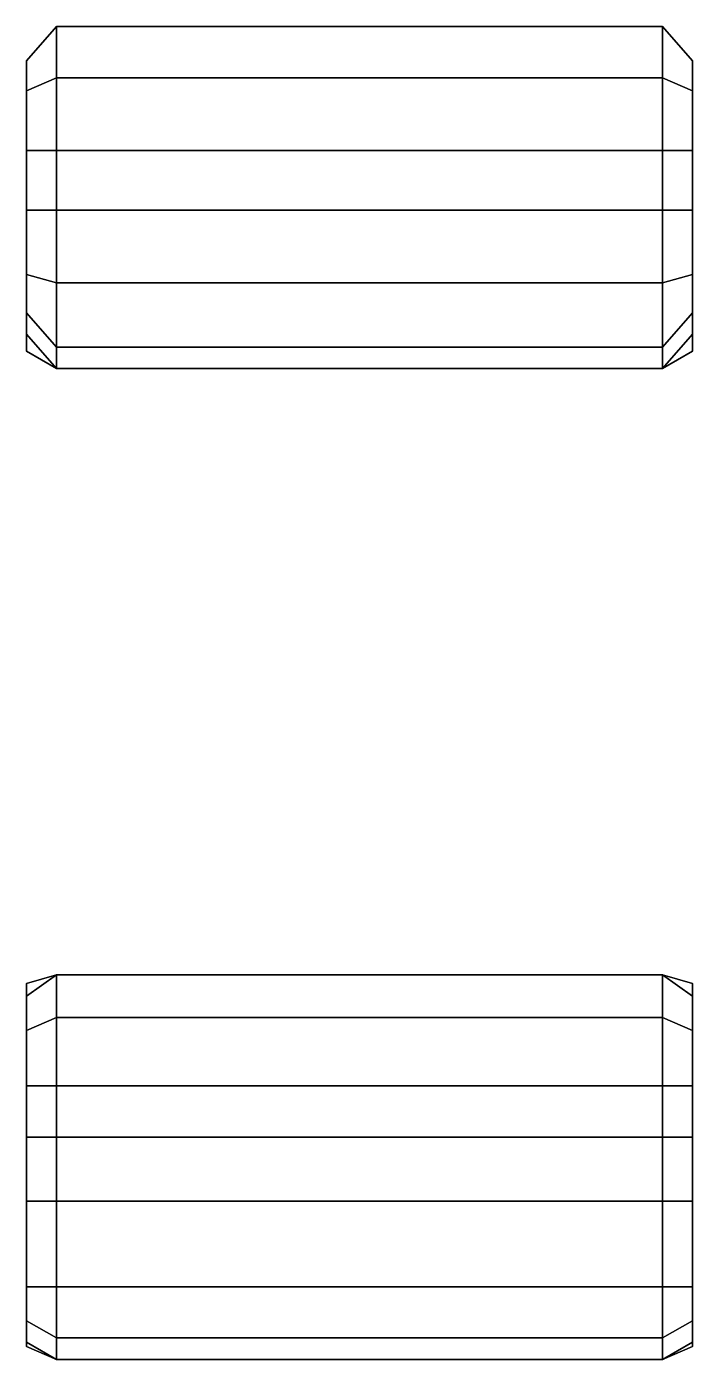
# Model space of a CAD drawing. Extents: x -0.78 to 0.78, y -1.54 to 1.58.
import ezdxf

# ---------------------------------------------------------------- set-up
doc = ezdxf.new("R2010")
doc.units = 0
doc.layers.add('MUDGUARDS', color=4, linetype='CONTINUOUS')

msp = doc.modelspace()

# ---------------------------------------------------------------- linework, layer by layer
at = {"layer": 'MUDGUARDS'}
for points in [[(-0.78, 1.43, 0.66), (-0.78, 1.5, 0.59), (-0.71, 1.58, 0.59), (-0.71, 1.46, 0.73)], [(-0.78, 1.5, 0.59), (-0.78, 1.43, 0.66), (-0.71, 1.46, 0.73), (-0.71, 1.58, 0.59)], [(-0.71, 1.46, 0.73), (-0.71, 1.58, 0.59), (0.71, 1.58, 0.59), (0.71, 1.46, 0.73)], [(-0.71, 1.58, 0.59), (-0.71, 1.46, 0.73), (0.71, 1.46, 0.73), (0.71, 1.58, 0.59)], [(0.78, 1.43, 0.66), (0.78, 1.5, 0.59), (0.71, 1.58, 0.59), (0.71, 1.46, 0.73)], [(0.78, 1.5, 0.59), (0.78, 1.43, 0.66), (0.71, 1.46, 0.73), (0.71, 1.58, 0.59)], [(-0.78, 1.43, 0.66), (-0.78, 1.29, 0.72), (-0.71, 1.29, 0.79), (-0.71, 1.46, 0.73)], [(-0.78, 1.29, 0.72), (-0.78, 1.43, 0.66), (-0.71, 1.46, 0.73), (-0.71, 1.29, 0.79)], [(-0.71, 1.29, 0.79), (-0.71, 1.46, 0.73), (0.71, 1.46, 0.73), (0.71, 1.29, 0.79)], [(-0.71, 1.46, 0.73), (-0.71, 1.29, 0.79), (0.71, 1.29, 0.79), (0.71, 1.46, 0.73)], [(0.78, 1.29, 0.72), (0.78, 1.43, 0.66), (0.71, 1.46, 0.73), (0.71, 1.29, 0.79)], [(0.78, 1.43, 0.66), (0.78, 1.29, 0.72), (0.71, 1.29, 0.79), (0.71, 1.46, 0.73)], [(-0.78, 1.15, 0.72), (-0.78, 1.29, 0.72), (-0.71, 1.29, 0.79), (-0.71, 1.15, 0.79)], [(-0.78, 1.29, 0.72), (-0.78, 1.15, 0.72), (-0.71, 1.15, 0.79), (-0.71, 1.29, 0.79)], [(-0.71, 1.29, 0.79), (-0.71, 1.15, 0.79), (0.71, 1.15, 0.79), (0.71, 1.29, 0.79)], [(-0.71, 1.15, 0.79), (-0.71, 1.29, 0.79), (0.71, 1.29, 0.79), (0.71, 1.15, 0.79)], [(0.78, 1.29, 0.72), (0.78, 1.15, 0.72), (0.71, 1.15, 0.79), (0.71, 1.29, 0.79)], [(0.78, 1.15, 0.72), (0.78, 1.29, 0.72), (0.71, 1.29, 0.79), (0.71, 1.15, 0.79)], [(-0.78, 1.15, 0.72), (-0.78, 1, 0.65), (-0.71, 0.98, 0.73), (-0.71, 1.15, 0.79)], [(-0.78, 1, 0.65), (-0.78, 1.15, 0.72), (-0.71, 1.15, 0.79), (-0.71, 0.98, 0.73)], [(-0.71, 0.98, 0.73), (-0.71, 1.15, 0.79), (0.71, 1.15, 0.79), (0.71, 0.98, 0.73)], [(-0.71, 1.15, 0.79), (-0.71, 0.98, 0.73), (0.71, 0.98, 0.73), (0.71, 1.15, 0.79)], [(0.78, 1.15, 0.72), (0.78, 1, 0.65), (0.71, 0.98, 0.73), (0.71, 1.15, 0.79)], [(0.78, 1, 0.65), (0.78, 1.15, 0.72), (0.71, 1.15, 0.79), (0.71, 0.98, 0.73)], [(-0.78, 0.91, 0.55), (-0.78, 1, 0.65), (-0.71, 0.98, 0.73), (-0.71, 0.83, 0.59)], [(-0.78, 1, 0.65), (-0.78, 0.91, 0.55), (-0.71, 0.83, 0.59), (-0.71, 0.98, 0.73)], [(0.78, 0.91, 0.55), (0.78, 1, 0.65), (0.71, 0.98, 0.73), (0.71, 0.83, 0.59)], [(0.78, 1, 0.65), (0.78, 0.91, 0.55), (0.71, 0.83, 0.59), (0.71, 0.98, 0.73)], [(-0.71, 0.98, 0.73), (-0.71, 0.83, 0.59), (0.71, 0.83, 0.59), (0.71, 0.98, 0.73)], [(-0.71, 0.83, 0.59), (-0.71, 0.98, 0.73), (0.71, 0.98, 0.73), (0.71, 0.83, 0.59)], [(-0.78, 0.91, 0.55), (-0.78, 0.86, 0.42), (-0.71, 0.78, 0.45), (-0.71, 0.83, 0.59)], [(-0.78, 0.86, 0.42), (-0.78, 0.91, 0.55), (-0.71, 0.83, 0.59), (-0.71, 0.78, 0.45)], [(0.78, 0.91, 0.55), (0.78, 0.86, 0.42), (0.71, 0.78, 0.45), (0.71, 0.83, 0.59)], [(0.78, 0.86, 0.42), (0.78, 0.91, 0.55), (0.71, 0.83, 0.59), (0.71, 0.78, 0.45)], [(-0.78, 0.82, 0.33), (-0.78, 0.86, 0.42), (-0.71, 0.78, 0.45), (-0.71, 0.78, 0.31)], [(-0.78, 0.86, 0.42), (-0.78, 0.82, 0.33), (-0.71, 0.78, 0.31), (-0.71, 0.78, 0.45)], [(0.78, 0.82, 0.33), (0.78, 0.86, 0.42), (0.71, 0.78, 0.45), (0.71, 0.78, 0.31)], [(0.78, 0.86, 0.42), (0.78, 0.82, 0.33), (0.71, 0.78, 0.31), (0.71, 0.78, 0.45)], [(-0.71, 0.78, 0.45), (-0.71, 0.83, 0.59), (0.71, 0.83, 0.59), (0.71, 0.78, 0.45)], [(-0.71, 0.83, 0.59), (-0.71, 0.78, 0.45), (0.71, 0.78, 0.45), (0.71, 0.83, 0.59)], [(-0.71, 0.78, 0.31), (-0.71, 0.78, 0.45), (0.71, 0.78, 0.45), (0.71, 0.78, 0.31)], [(-0.71, 0.78, 0.45), (-0.71, 0.78, 0.31), (0.71, 0.78, 0.31), (0.71, 0.78, 0.45)], [(-0.78, -0.77, 0.61), (-0.78, -0.69, 0.43), (-0.71, -0.64, 0.46), (-0.71, -0.74, 0.66)], [(-0.78, -0.69, 0.43), (-0.78, -0.77, 0.61), (-0.71, -0.74, 0.66), (-0.71, -0.64, 0.46)], [(-0.78, -0.66, 0.33), (-0.78, -0.69, 0.43), (-0.71, -0.64, 0.46), (-0.71, -0.64, 0.33)], [(-0.78, -0.69, 0.43), (-0.78, -0.66, 0.33), (-0.71, -0.64, 0.33), (-0.71, -0.64, 0.46)], [(-0.71, -0.64, 0.33), (-0.71, -0.64, 0.46), (0.71, -0.64, 0.46), (0.71, -0.64, 0.33)], [(-0.71, -0.64, 0.46), (-0.71, -0.64, 0.33), (0.71, -0.64, 0.33), (0.71, -0.64, 0.46)], [(-0.71, -0.74, 0.66), (-0.71, -0.64, 0.46), (0.71, -0.64, 0.46), (0.71, -0.74, 0.66)], [(-0.71, -0.64, 0.46), (-0.71, -0.74, 0.66), (0.71, -0.74, 0.66), (0.71, -0.64, 0.46)], [(0.78, -0.69, 0.43), (0.78, -0.77, 0.61), (0.71, -0.74, 0.66), (0.71, -0.64, 0.46)], [(0.78, -0.77, 0.61), (0.78, -0.69, 0.43), (0.71, -0.64, 0.46), (0.71, -0.74, 0.66)], [(0.78, -0.69, 0.43), (0.78, -0.66, 0.33), (0.71, -0.64, 0.33), (0.71, -0.64, 0.46)], [(0.78, -0.66, 0.33), (0.78, -0.69, 0.43), (0.71, -0.64, 0.46), (0.71, -0.64, 0.33)], [(-0.78, -0.77, 0.61), (-0.78, -0.9, 0.73), (-0.71, -0.9, 0.78), (-0.71, -0.74, 0.66)], [(-0.78, -0.9, 0.73), (-0.78, -0.77, 0.61), (-0.71, -0.74, 0.66), (-0.71, -0.9, 0.78)], [(-0.71, -0.74, 0.66), (-0.71, -0.9, 0.78), (0.71, -0.9, 0.78), (0.71, -0.74, 0.66)], [(-0.71, -0.9, 0.78), (-0.71, -0.74, 0.66), (0.71, -0.74, 0.66), (0.71, -0.9, 0.78)], [(0.78, -0.9, 0.73), (0.78, -0.77, 0.61), (0.71, -0.74, 0.66), (0.71, -0.9, 0.78)], [(0.78, -0.77, 0.61), (0.78, -0.9, 0.73), (0.71, -0.9, 0.78), (0.71, -0.74, 0.66)], [(-0.78, -1.02, 0.76), (-0.78, -0.9, 0.73), (-0.71, -0.9, 0.78), (-0.71, -1.02, 0.82)], [(-0.78, -0.9, 0.73), (-0.78, -1.02, 0.76), (-0.71, -1.02, 0.82), (-0.71, -0.9, 0.78)], [(-0.71, -1.02, 0.82), (-0.71, -0.9, 0.78), (0.71, -0.9, 0.78), (0.71, -1.02, 0.82)], [(-0.71, -0.9, 0.78), (-0.71, -1.02, 0.82), (0.71, -1.02, 0.82), (0.71, -0.9, 0.78)], [(0.78, -1.02, 0.76), (0.78, -0.9, 0.73), (0.71, -0.9, 0.78), (0.71, -1.02, 0.82)], [(0.78, -0.9, 0.73), (0.78, -1.02, 0.76), (0.71, -1.02, 0.82), (0.71, -0.9, 0.78)], [(-0.78, -1.02, 0.76), (-0.78, -1.17, 0.76), (-0.71, -1.17, 0.82), (-0.71, -1.02, 0.82)], [(-0.78, -1.17, 0.76), (-0.78, -1.02, 0.76), (-0.71, -1.02, 0.82), (-0.71, -1.17, 0.82)], [(-0.71, -1.02, 0.82), (-0.71, -1.17, 0.82), (0.71, -1.17, 0.82), (0.71, -1.02, 0.82)], [(-0.71, -1.17, 0.82), (-0.71, -1.02, 0.82), (0.71, -1.02, 0.82), (0.71, -1.17, 0.82)], [(0.78, -1.17, 0.76), (0.78, -1.02, 0.76), (0.71, -1.02, 0.82), (0.71, -1.17, 0.82)], [(0.78, -1.02, 0.76), (0.78, -1.17, 0.76), (0.71, -1.17, 0.82), (0.71, -1.02, 0.82)], [(-0.78, -1.37, 0.66), (-0.78, -1.17, 0.76), (-0.71, -1.17, 0.82), (-0.71, -1.37, 0.73)], [(-0.78, -1.17, 0.76), (-0.78, -1.37, 0.66), (-0.71, -1.37, 0.73), (-0.71, -1.17, 0.82)], [(-0.71, -1.37, 0.73), (-0.71, -1.17, 0.82), (0.71, -1.17, 0.82), (0.71, -1.37, 0.73)], [(-0.71, -1.17, 0.82), (-0.71, -1.37, 0.73), (0.71, -1.37, 0.73), (0.71, -1.17, 0.82)], [(0.78, -1.17, 0.76), (0.78, -1.37, 0.66), (0.71, -1.37, 0.73), (0.71, -1.17, 0.82)], [(0.78, -1.37, 0.66), (0.78, -1.17, 0.76), (0.71, -1.17, 0.82), (0.71, -1.37, 0.73)], [(-0.78, -1.45, 0.55), (-0.78, -1.37, 0.66), (-0.71, -1.37, 0.73), (-0.71, -1.49, 0.59)], [(-0.78, -1.37, 0.66), (-0.78, -1.45, 0.55), (-0.71, -1.49, 0.59), (-0.71, -1.37, 0.73)], [(-0.71, -1.37, 0.73), (-0.71, -1.49, 0.59), (0.71, -1.49, 0.59), (0.71, -1.37, 0.73)], [(-0.71, -1.49, 0.59), (-0.71, -1.37, 0.73), (0.71, -1.37, 0.73), (0.71, -1.49, 0.59)], [(0.78, -1.45, 0.55), (0.78, -1.37, 0.66), (0.71, -1.37, 0.73), (0.71, -1.49, 0.59)], [(0.78, -1.37, 0.66), (0.78, -1.45, 0.55), (0.71, -1.49, 0.59), (0.71, -1.37, 0.73)], [(-0.78, -1.5, 0.44), (-0.78, -1.45, 0.55), (-0.71, -1.49, 0.59), (-0.71, -1.54, 0.5)], [(-0.78, -1.45, 0.55), (-0.78, -1.5, 0.44), (-0.71, -1.54, 0.5), (-0.71, -1.49, 0.59)], [(0.78, -1.45, 0.55), (0.78, -1.5, 0.44), (0.71, -1.54, 0.5), (0.71, -1.49, 0.59)], [(0.78, -1.5, 0.44), (0.78, -1.45, 0.55), (0.71, -1.49, 0.59), (0.71, -1.54, 0.5)], [(-0.71, -1.54, 0.5), (-0.71, -1.49, 0.59), (0.71, -1.49, 0.59), (0.71, -1.54, 0.5)], [(-0.71, -1.49, 0.59), (-0.71, -1.54, 0.5), (0.71, -1.54, 0.5), (0.71, -1.49, 0.59)], [(-0.78, -1.5, 0.44), (-0.78, -1.51, 0.28), (-0.71, -1.54, 0.28), (-0.71, -1.54, 0.5)], [(-0.78, -1.51, 0.28), (-0.78, -1.5, 0.44), (-0.71, -1.54, 0.5), (-0.71, -1.54, 0.28)], [(0.78, -1.5, 0.44), (0.78, -1.51, 0.28), (0.71, -1.54, 0.28), (0.71, -1.54, 0.5)], [(0.78, -1.51, 0.28), (0.78, -1.5, 0.44), (0.71, -1.54, 0.5), (0.71, -1.54, 0.28)], [(-0.71, -1.54, 0.5), (-0.71, -1.54, 0.28), (0.71, -1.54, 0.28), (0.71, -1.54, 0.5)], [(-0.71, -1.54, 0.28), (-0.71, -1.54, 0.5), (0.71, -1.54, 0.5), (0.71, -1.54, 0.28)]]:
    msp.add_3dface(points, dxfattribs=at)

doc.saveas('drawing.dxf')
